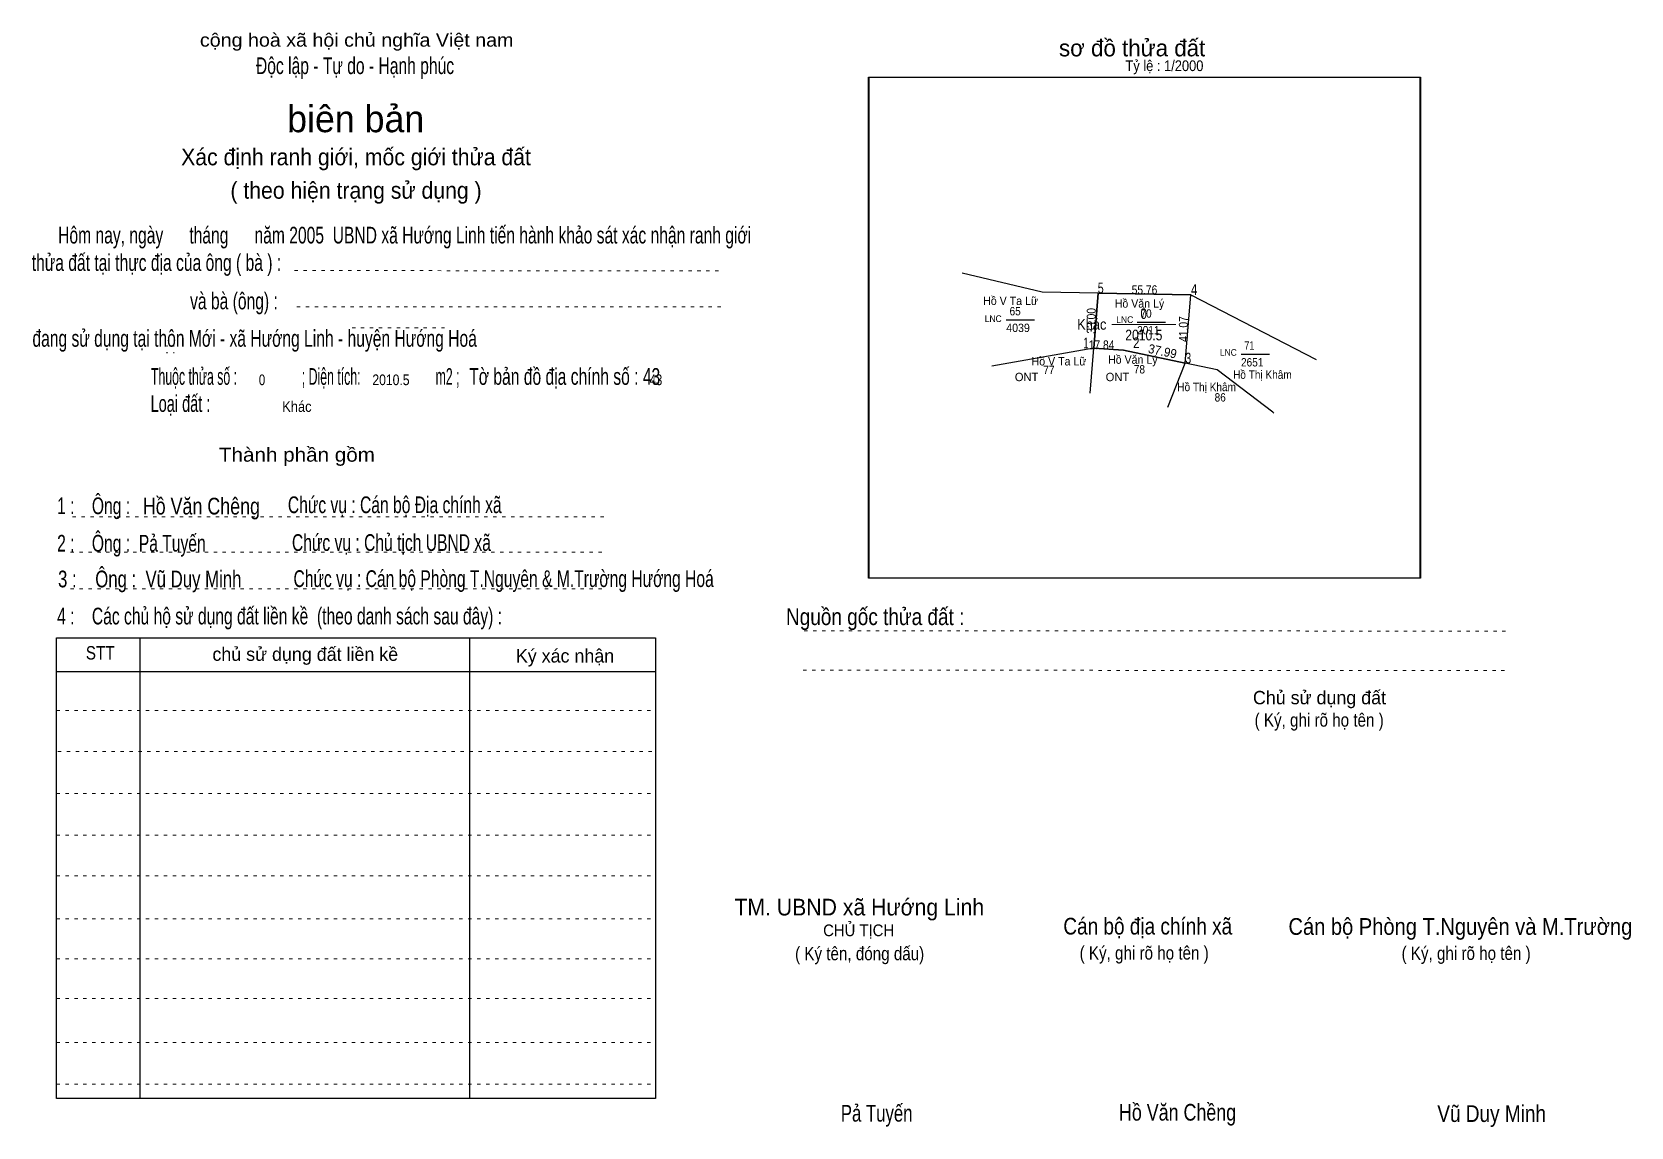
# Model space of a CAD drawing. Header units: centimetres. Extents: x -1.5 to 46.4, y -3.9 to 28.9.
import ezdxf
from ezdxf.enums import TextEntityAlignment as Align

# ---------------------------------------------------------------- set-up
doc = ezdxf.new("R2010")
doc.units = ezdxf.units.CM
doc.header["$LTSCALE"] = 0.14
doc.linetypes.add('DOTTED', pattern=[1.5, 0.3, -1.2])
for name, color, linetype, lineweight in [('15', 7, 'Continuous', 25), ('2', 7, 'Continuous', 25), ('22', 7, 'Continuous', 25), ('33', 7, 'Continuous', 13), ('5', 7, 'DOTTED', 13)]:
    doc.layers.add(name, color=color, linetype=linetype, lineweight=lineweight)
for name, color, linetype in [('16', 7, 'Continuous'), ('32', 7, 'Continuous'), ('34', 7, 'Continuous'), ('51', 7, 'Continuous')]:
    doc.layers.add(name, color=color, linetype=linetype)

msp = doc.modelspace()

# ---------------------------------------------------------------- linework, layer by layer
at = {"layer": '15'}
for p, q in [((27.68, 20.26), (28.53, 20.26)), ((31.6, 20.19), (32.45, 20.19)), ((34.71, 19.23), (35.56, 19.23))]:
    msp.add_line(p, q, dxfattribs=at)
at = {"layer": '2'}
msp.add_lwpolyline([(23.56, 27.52), (40.06, 27.52), (40.06, 12.52), (23.56, 12.52)], close=True, dxfattribs=at)
at = {"layer": '22'}
for p, q in [((33.04, 18.96), (33.21, 21)), ((30.3, 19.41), (27.25, 18.87)), ((32.52, 17.64), (33.04, 18.96))]:
    msp.add_line(p, q, dxfattribs=at)
for points in [[(30.43, 21.05), (28.76, 21.08), (26.36, 21.65)], [(30.19, 18.06), (30.3, 19.41), (30.43, 21.05)], [(30.43, 21.05), (33.21, 21), (36.96, 19.07)], [(33.04, 18.96), (31.19, 19.35), (30.3, 19.41)], [(35.69, 17.46), (35.66, 17.49), (34, 18.76), (33.04, 18.96)]]:
    msp.add_lwpolyline(points, dxfattribs=at)
msp.add_lwpolyline([(33.04, 18.96), (33.21, 21), (30.43, 21.05), (30.3, 19.41), (31.19, 19.35)], close=True, dxfattribs=at)
at = {"layer": '33'}
msp.add_line((30.84, 20.12), (32.76, 20.12), dxfattribs=at)
at = {"layer": '5'}
for p, q in [((6.37, 21.73), (19.21, 21.72)), ((6.44, 20.64), (19.25, 20.64)), ((8.09, 20.02), (10.86, 20.02)), ((-0.28, 14.36), (15.72, 14.36)), ((-0.34, 13.3), (15.66, 13.3)), ((-0.34, 12.2), (15.66, 12.2)), ((21.63, 10.95), (42.72, 10.94)), ((21.6, 9.77), (42.69, 9.76)), ((-0.76, 8.56), (17.18, 8.56)), ((-0.72, 7.34), (17.22, 7.34)), ((-0.76, 6.08), (17.18, 6.08)), ((-0.76, 4.83), (17.18, 4.83)), ((-0.76, 3.62), (17.18, 3.62)), ((-0.76, 2.33), (17.18, 2.33)), ((-0.76, 1.13), (17.18, 1.13)), ((-0.76, -0.06), (17.18, -0.06)), ((-0.76, -1.37), (17.18, -1.37)), ((-0.76, -2.62), (17.18, -2.62))]:
    msp.add_line(p, q, dxfattribs=at)
at = {"layer": '5', "linetype": 'Continuous', "lineweight": 25}
for p, q in [((1.74, 10.74), (1.74, -3.05)), ((11.61, 10.74), (11.61, -3.05)), ((-0.76, 9.73), (17.18, 9.73))]:
    msp.add_line(p, q, dxfattribs=at)
for points in [[(23.58, 27.52), (40.08, 27.52), (40.08, 12.52), (23.58, 12.52)], [(-0.76, 10.74), (17.18, 10.74), (17.18, -3.05), (-0.76, -3.05)]]:
    msp.add_lwpolyline(points, close=True, dxfattribs=at)

# ---------------------------------------------------------------- texts
at = {"layer": '15'}
for s, width, p in [('65', 0.9, (27.78, 20.39)), ('4039', 0.95, (27.68, 19.89)), ('70', 0.9, (31.7, 20.32)), ('2011', 0.9, (31.6, 19.82)), ('71', 0.8, (34.81, 19.36)), ('77', 0.9, (28.79, 18.63)), ('78', 0.9, (31.5, 18.65)), ('2651', 0.9, (34.71, 18.86)), ('86', 0.9, (33.92, 17.81))]:
    msp.add_text(s, height=0.25, dxfattribs=dict(at, width=width)).set_placement(p)
at = {"layer": '16'}
for s, width, p in [('Hồ V Ta Lữ', 0.95, (27.81, 20.7)), ('Hồ Văn Lý', 0.95, (31.67, 20.62)), ('Hồ V Ta Lữ', 0.95, (29.26, 18.89)), ('Hồ Văn Lý', 0.95, (31.47, 18.94)), ('Hồ Thị Khâm', 0.9, (35.35, 18.49)), ('Hồ Thị Khâm', 0.9, (33.68, 18.12))]:
    msp.add_text(s, height=0.25, dxfattribs=dict(at, width=width)).set_placement(p, align=Align.CENTER)
at = {"layer": '22', "width": 0.95}
for p in [(27.29, 20.19), (31.23, 20.16), (34.33, 19.18)]:
    msp.add_text('LNC', height=0.2, dxfattribs=at).set_placement(p, align=Align.CENTER)
at = {"layer": '22'}
for p in [(28.29, 18.42), (31.01, 18.42)]:
    msp.add_text('ONT', height=0.25, dxfattribs=at).set_placement(p, align=Align.CENTER)
at = {"layer": '32'}
for s, width, p in [('5', 0.75, (30.42, 21.05)), ('4', 0.8, (33.21, 21)), ('1', 0.65, (29.99, 19.4)), ('2', 0.8, (31.48, 19.41)), ('3', 0.75, (33.04, 18.95))]:
    msp.add_text(s, height=0.32, dxfattribs=dict(at, width=width)).set_placement(p)
at = {"layer": '33'}
for s, width, p in [('0', 0.8, (31.795, 20.28)), ('2010.5', 0.85, (31.8, 19.64))]:
    msp.add_text(s, height=0.32, dxfattribs=dict(at, width=width)).set_placement(p, align=Align.CENTER)
at = {"layer": '33', "width": 0.9}
msp.add_text('Khác', height=0.32, dxfattribs=at).set_placement((30.68, 19.96), align=Align.RIGHT)
at = {"layer": '34'}
for s, width, p in [(': : ', 0.85, (2.5, 19.25)), ('0', 0.8, (5.3, 18.3)), ('2010.5', 0.85, (8.7, 18.3)), ('43', 0.8, (17, 18.3)), ('Khác', 0.9, (6, 17.5))]:
    msp.add_text(s, height=0.32, dxfattribs=dict(at, width=width)).set_placement(p)
at = {"layer": '5'}
for s, height, width, p in [('cộng hoà xã hội chủ nghĩa Việt nam', 0.4, 1.1, (8.23, 28.43)), ('Độc lập - Tự do - Hạnh phúc', 0.5, 0.7, (8.18, 27.61)), ('Xác định ranh giới, mốc giới thửa đất', 0.5, 0.95, (8.21, 24.88)), ('( theo hiện trạng sử dụng )', 0.5, 0.95, (8.21, 23.88)), ('Thành phần gồm', 0.42, 1.1, (6.44, 16.01)), ('Hồ Văn Chêng', 0.5, 0.8, (3.58, 14.43)), ('Chức vụ : Cán bộ Địa chính xã', 0.5, 0.7, (9.37, 14.47)), ('Chức vụ : Chủ tịch UBND xã', 0.5, 0.7, (9.27, 13.34)), ('Chức vụ : Cán bộ Phòng T.Nguyên & M.Trường Hướng Hoá', 0.5, 0.7, (12.63, 12.26)), ('    Nguồn gốc thửa đất :', 0.5, 0.85, (23.44, 11.12)), ('( Ký, ghi rõ họ tên )', 0.4, 0.85, (37.05, 8.08)), ('CHỦ TỊCH', 0.35, 0.95, (23.26, 1.81)), ('( Ký tên, đóng dấu)', 0.4, 0.85, (23.29, 1.09)), ('( Ký, ghi rõ họ tên )', 0.4, 0.85, (31.81, 1.11)), ('( Ký, ghi rõ họ tên )', 0.4, 0.85, (41.45, 1.1)), ('Pả Tuyến', 0.5, 0.75, (23.8, -3.74)), ('Hồ Văn Chềng', 0.5, 0.8, (32.81, -3.71)), ('Vũ Duy Minh', 0.5, 0.85, (42.215, -3.75))]:
    msp.add_text(s, height=height, dxfattribs=dict(at, width=width)).set_placement(p, align=Align.CENTER)
msp.add_text('sơ đồ thửa đất', height=0.5, dxfattribs=at).set_placement((29.26, 28.14))
for s, height, p in [('biên bản', 0.8, (8.2, 25.87)), ('      chủ sử dụng đất liền kề', 0.4, (6.245, 10.05)), ('   Ký xác nhận', 0.4, (14.245, 10)), ('Chủ sử dụng đất', 0.4, (37.06, 8.75))]:
    msp.add_text(s, height=height, dxfattribs=at).set_placement(p, align=Align.CENTER)
for s, height, width, p in [('   Hôm nay, ngày      tháng      năm 2005  UBND xã Hướng Linh tiến hành khảo sát xác nhận ranh giới ', 0.5, 0.7, (-1.1, 22.54)), ('thửa đất tại thực địa của ông ( bà ) :                                       ', 0.5, 0.7, (-1.5, 21.72)), ('                                     và bà (ông) :', 0.5, 0.7, (-1.57, 20.57)), (' đang sử dụng tại thôn Mới - xã Hướng Linh - huyện Hướng Hoá', 0.5, 0.7, (-1.61, 19.45)), ('Thuộc thửa số :                   ; Diện tích:                      m2 ;                                            ', 0.5, 0.55, (2.07, 18.31)), ('Tờ bản đồ địa chính số : 43', 0.5, 0.7, (11.6, 18.31)), ('Loại đất :  ', 0.5, 0.65, (2.06, 17.5)), ('    1 :    Ông :                                                        ', 0.5, 0.7, (-1.26, 14.44)), ('    2 :    Ông :  Pả Tuyến', 0.5, 0.7, (-1.26, 13.32)), ('    3 :    Ông :  Vũ Duy Minh', 0.5, 0.75, (-1.27, 12.25)), ('    4 :    Các chủ hộ sử dụng đất liền kề  (theo danh sách sau đây) :', 0.5, 0.7, (-1.26, 11.14)), ('STT', 0.4, 0.85, (0.12, 10.09)), ('TM. UBND xã Hướng Linh', 0.5, 0.95, (19.54, 2.43)), ('Cán bộ địa chính xã  ', 0.5, 0.85, (29.39, 1.86)), ('Cán bộ Phòng T.Nguyên và M.Trường', 0.5, 0.9, (36.13, 1.85))]:
    msp.add_text(s, height=height, dxfattribs=dict(at, width=width)).set_placement(p)
at = {"layer": '51', "width": 0.9}
msp.add_text('Tỷ lệ : 1/2000', height=0.32, dxfattribs=at).set_placement((31.25, 27.7))
at = {"layer": '51', "width": 0.85}
for s, p in [('55.76', (31.82, 21.02)), ('17.84', (30.535, 19.37))]:
    msp.add_text(s, height=0.27, dxfattribs=at).set_placement(p, align=Align.CENTER)
at = {"layer": '51'}
for s, rotation, width, p in [('33.00', 90, 0.85, (30.36, 20.225)), ('41.07', 90, 0.85, (33.12, 19.98)), ('37.99', 348.09, 0.95, (32.332, 19.183))]:
    msp.add_text(s, height=0.27, rotation=rotation, dxfattribs=dict(at, width=width)).set_placement(p, align=Align.CENTER)

doc.saveas('drawing.dxf')
